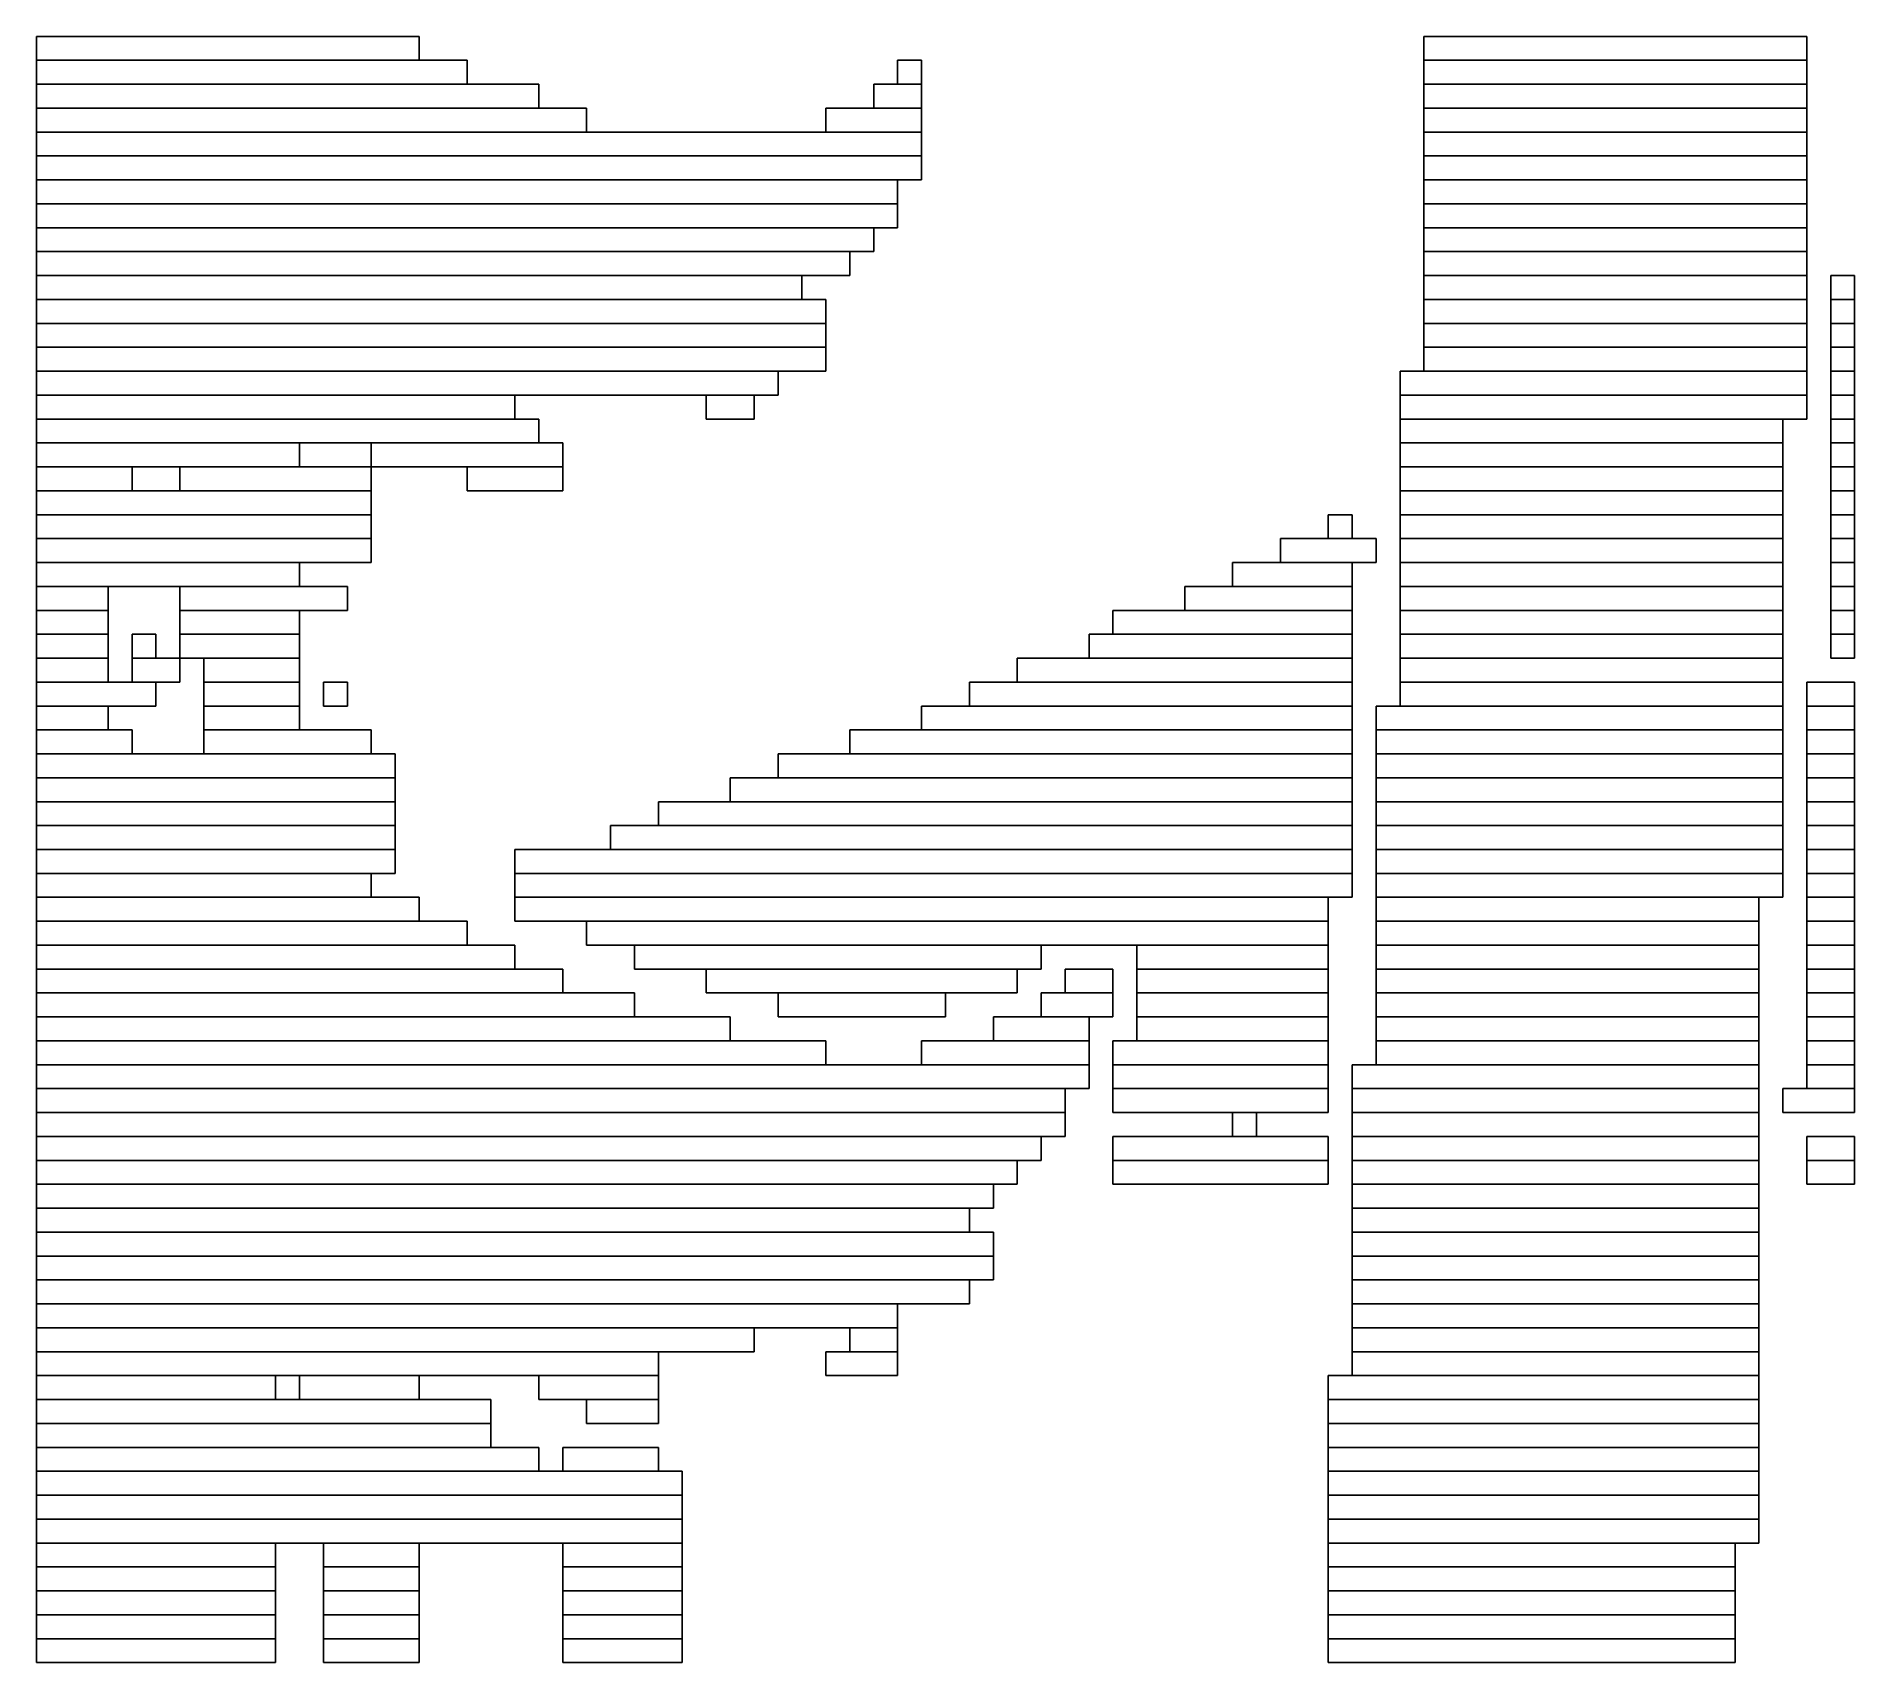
# Model space of a CAD drawing. Extents: x 474 to 550, y 478 to 546.
import ezdxf

# ---------------------------------------------------------------- set-up
doc = ezdxf.new("R2010")
doc.units = 0

msp = doc.modelspace()

# ---------------------------------------------------------------- linework, layer by layer
for p, q in [((474, 546), (490, 546)), ((474, 545), (474, 546)), ((490, 546), (490, 545)), ((532, 546), (548, 546)), ((532, 545), (532, 546)), ((548, 546), (548, 545)), ((490, 545), (474, 545)), ((474, 545), (492, 545)), ((474, 544), (474, 545)), ((492, 545), (492, 544)), ((510, 545), (511, 545)), ((510, 544), (510, 545)), ((511, 545), (511, 544)), ((548, 545), (532, 545)), ((532, 545), (548, 545)), ((532, 544), (532, 545)), ((548, 545), (548, 544)), ((492, 544), (474, 544)), ((474, 544), (495, 544)), ((474, 543), (474, 544)), ((495, 544), (495, 543)), ((509, 544), (511, 544)), ((509, 543), (509, 544)), ((511, 544), (510, 544)), ((511, 544), (511, 543)), ((548, 544), (532, 544)), ((532, 544), (548, 544)), ((532, 543), (532, 544)), ((548, 544), (548, 543)), ((495, 543), (474, 543)), ((474, 543), (497, 543)), ((474, 542), (474, 543)), ((497, 543), (497, 542)), ((507, 543), (511, 543)), ((507, 542), (507, 543)), ((511, 543), (509, 543)), ((511, 543), (511, 542)), ((548, 543), (532, 543)), ((532, 543), (548, 543)), ((532, 542), (532, 543)), ((548, 543), (548, 542)), ((497, 542), (474, 542)), ((474, 542), (511, 542)), ((474, 541), (474, 542)), ((511, 542), (507, 542)), ((511, 542), (511, 541)), ((548, 542), (532, 542)), ((532, 542), (548, 542)), ((532, 541), (532, 542)), ((548, 542), (548, 541)), ((511, 541), (474, 541)), ((474, 541), (511, 541)), ((474, 540), (474, 541)), ((511, 541), (511, 540)), ((548, 541), (532, 541)), ((532, 541), (548, 541)), ((532, 540), (532, 541)), ((548, 541), (548, 540)), ((511, 540), (474, 540)), ((474, 540), (510, 540)), ((474, 539), (474, 540)), ((510, 540), (510, 539)), ((548, 540), (532, 540)), ((532, 540), (548, 540)), ((532, 539), (532, 540)), ((548, 540), (548, 539)), ((510, 539), (474, 539)), ((474, 539), (510, 539)), ((474, 538), (474, 539)), ((510, 539), (510, 538)), ((548, 539), (532, 539)), ((532, 539), (548, 539)), ((532, 538), (532, 539)), ((548, 539), (548, 538)), ((510, 538), (474, 538)), ((474, 538), (509, 538)), ((474, 537), (474, 538)), ((509, 538), (509, 537)), ((548, 538), (532, 538)), ((532, 538), (548, 538)), ((532, 537), (532, 538)), ((548, 538), (548, 537)), ((509, 537), (474, 537)), ((474, 537), (508, 537)), ((474, 536), (474, 537)), ((508, 537), (508, 536)), ((548, 537), (532, 537)), ((532, 537), (548, 537)), ((532, 536), (532, 537)), ((548, 537), (548, 536)), ((508, 536), (474, 536)), ((474, 536), (506, 536)), ((474, 535), (474, 536)), ((506, 536), (506, 535)), ((548, 536), (532, 536)), ((532, 536), (548, 536)), ((532, 535), (532, 536)), ((548, 536), (548, 535)), ((549, 536), (550, 536)), ((549, 535), (549, 536)), ((550, 536), (550, 535)), ((506, 535), (474, 535)), ((474, 535), (507, 535)), ((474, 534), (474, 535)), ((507, 535), (507, 534)), ((548, 535), (532, 535)), ((532, 535), (548, 535)), ((532, 534), (532, 535)), ((548, 535), (548, 534)), ((550, 535), (549, 535)), ((549, 535), (550, 535)), ((549, 534), (549, 535)), ((550, 535), (550, 534)), ((507, 534), (474, 534)), ((474, 534), (507, 534)), ((474, 533), (474, 534)), ((507, 534), (507, 533)), ((548, 534), (532, 534)), ((532, 534), (548, 534)), ((532, 533), (532, 534)), ((548, 534), (548, 533)), ((550, 534), (549, 534)), ((549, 534), (550, 534)), ((549, 533), (549, 534)), ((550, 534), (550, 533)), ((507, 533), (474, 533)), ((474, 533), (507, 533)), ((474, 532), (474, 533)), ((507, 533), (507, 532)), ((548, 533), (532, 533)), ((532, 533), (548, 533)), ((532, 532), (532, 533)), ((548, 533), (548, 532)), ((550, 533), (549, 533)), ((549, 533), (550, 533)), ((549, 532), (549, 533)), ((550, 533), (550, 532)), ((507, 532), (474, 532)), ((474, 532), (505, 532)), ((474, 531), (474, 532)), ((505, 532), (505, 531)), ((531, 532), (548, 532)), ((531, 531), (531, 532)), ((548, 532), (532, 532)), ((548, 532), (548, 531)), ((550, 532), (549, 532)), ((549, 532), (550, 532)), ((549, 531), (549, 532)), ((550, 532), (550, 531)), ((505, 531), (474, 531)), ((474, 531), (494, 531)), ((474, 530), (474, 531)), ((494, 531), (494, 530)), ((502, 531), (504, 531)), ((502, 530), (502, 531)), ((504, 531), (504, 530)), ((548, 531), (531, 531)), ((531, 531), (548, 531)), ((531, 530), (531, 531)), ((548, 531), (548, 530)), ((550, 531), (549, 531)), ((549, 531), (550, 531)), ((549, 530), (549, 531)), ((550, 531), (550, 530)), ((494, 530), (474, 530)), ((474, 530), (495, 530)), ((474, 529), (474, 530)), ((495, 530), (495, 529)), ((504, 530), (502, 530)), ((548, 530), (531, 530)), ((531, 530), (547, 530)), ((531, 529), (531, 530)), ((547, 530), (547, 529)), ((550, 530), (549, 530)), ((549, 530), (550, 530)), ((549, 529), (549, 530)), ((550, 530), (550, 529)), ((495, 529), (474, 529)), ((474, 529), (485, 529)), ((474, 528), (474, 529)), ((485, 529), (485, 528)), ((488, 529), (496, 529)), ((488, 528), (488, 529)), ((496, 529), (496, 528)), ((547, 529), (531, 529)), ((531, 529), (547, 529)), ((531, 528), (531, 529)), ((547, 529), (547, 528)), ((550, 529), (549, 529)), ((549, 529), (550, 529)), ((549, 528), (549, 529)), ((550, 529), (550, 528)), ((485, 528), (474, 528)), ((474, 528), (478, 528)), ((474, 527), (474, 528)), ((478, 528), (478, 527)), ((480, 528), (488, 528)), ((480, 527), (480, 528)), ((496, 528), (488, 528)), ((488, 528), (488, 527)), ((492, 528), (496, 528)), ((492, 527), (492, 528)), ((496, 528), (496, 527)), ((547, 528), (531, 528)), ((531, 528), (547, 528)), ((531, 527), (531, 528)), ((547, 528), (547, 527)), ((550, 528), (549, 528)), ((549, 528), (550, 528)), ((549, 527), (549, 528)), ((550, 528), (550, 527)), ((478, 527), (474, 527)), ((474, 527), (488, 527)), ((474, 526), (474, 527)), ((488, 527), (480, 527)), ((488, 527), (488, 526)), ((496, 527), (492, 527)), ((547, 527), (531, 527)), ((531, 527), (547, 527)), ((531, 526), (531, 527)), ((547, 527), (547, 526)), ((550, 527), (549, 527)), ((549, 527), (550, 527)), ((549, 526), (549, 527)), ((550, 527), (550, 526)), ((488, 526), (474, 526)), ((474, 526), (488, 526)), ((474, 525), (474, 526)), ((488, 526), (488, 525)), ((528, 526), (529, 526)), ((528, 525), (528, 526)), ((529, 526), (529, 525)), ((547, 526), (531, 526)), ((531, 526), (547, 526)), ((531, 525), (531, 526)), ((547, 526), (547, 525)), ((550, 526), (549, 526)), ((549, 526), (550, 526)), ((549, 525), (549, 526)), ((550, 526), (550, 525)), ((488, 525), (474, 525)), ((474, 525), (488, 525)), ((474, 524), (474, 525)), ((488, 525), (488, 524)), ((526, 525), (530, 525)), ((526, 524), (526, 525)), ((529, 525), (528, 525)), ((530, 525), (530, 524)), ((547, 525), (531, 525)), ((531, 525), (547, 525)), ((531, 524), (531, 525)), ((547, 525), (547, 524)), ((550, 525), (549, 525)), ((549, 525), (550, 525)), ((549, 524), (549, 525)), ((550, 525), (550, 524)), ((488, 524), (474, 524)), ((474, 524), (485, 524)), ((474, 523), (474, 524)), ((485, 524), (485, 523)), ((524, 524), (529, 524)), ((524, 523), (524, 524)), ((530, 524), (526, 524)), ((529, 524), (529, 523)), ((547, 524), (531, 524)), ((531, 524), (547, 524)), ((531, 523), (531, 524)), ((547, 524), (547, 523)), ((550, 524), (549, 524)), ((549, 524), (550, 524)), ((549, 523), (549, 524)), ((550, 524), (550, 523)), ((485, 523), (474, 523)), ((474, 523), (477, 523)), ((474, 522), (474, 523)), ((477, 523), (477, 522)), ((480, 523), (487, 523)), ((480, 522), (480, 523)), ((487, 523), (487, 522)), ((522, 523), (529, 523)), ((522, 522), (522, 523)), ((529, 523), (524, 523)), ((529, 523), (529, 522)), ((547, 523), (531, 523)), ((531, 523), (547, 523)), ((531, 522), (531, 523)), ((547, 523), (547, 522)), ((550, 523), (549, 523)), ((549, 523), (550, 523)), ((549, 522), (549, 523)), ((550, 523), (550, 522)), ((477, 522), (474, 522)), ((474, 522), (477, 522)), ((474, 521), (474, 522)), ((477, 522), (477, 521)), ((487, 522), (480, 522)), ((480, 522), (485, 522)), ((480, 521), (480, 522)), ((485, 522), (485, 521)), ((519, 522), (529, 522)), ((519, 521), (519, 522)), ((529, 522), (522, 522)), ((529, 522), (529, 521)), ((547, 522), (531, 522)), ((531, 522), (547, 522)), ((531, 521), (531, 522)), ((547, 522), (547, 521)), ((550, 522), (549, 522)), ((549, 522), (550, 522)), ((549, 521), (549, 522)), ((550, 522), (550, 521)), ((477, 521), (474, 521)), ((474, 521), (477, 521)), ((474, 520), (474, 521)), ((477, 521), (477, 520)), ((478, 521), (479, 521)), ((478, 520), (478, 521)), ((479, 521), (479, 520)), ((485, 521), (480, 521)), ((480, 521), (485, 521)), ((480, 520), (480, 521)), ((485, 521), (485, 520)), ((518, 521), (529, 521)), ((518, 520), (518, 521)), ((529, 521), (519, 521)), ((529, 521), (529, 520)), ((547, 521), (531, 521)), ((531, 521), (547, 521)), ((531, 520), (531, 521)), ((547, 521), (547, 520)), ((550, 521), (549, 521)), ((549, 521), (550, 521)), ((549, 520), (549, 521)), ((550, 521), (550, 520)), ((477, 520), (474, 520)), ((474, 520), (477, 520)), ((474, 519), (474, 520)), ((477, 520), (477, 519)), ((479, 520), (478, 520)), ((478, 520), (480, 520)), ((478, 519), (478, 520)), ((485, 520), (480, 520)), ((480, 520), (480, 519)), ((481, 520), (485, 520)), ((481, 519), (481, 520)), ((485, 520), (485, 519)), ((515, 520), (529, 520)), ((515, 519), (515, 520)), ((529, 520), (518, 520)), ((529, 520), (529, 519)), ((547, 520), (531, 520)), ((531, 520), (547, 520)), ((531, 519), (531, 520)), ((547, 520), (547, 519)), ((550, 520), (549, 520)), ((477, 519), (474, 519)), ((474, 519), (479, 519)), ((474, 518), (474, 519)), ((480, 519), (478, 519)), ((479, 519), (479, 518)), ((485, 519), (481, 519)), ((481, 519), (485, 519)), ((481, 518), (481, 519)), ((485, 519), (485, 518)), ((486, 519), (487, 519)), ((486, 518), (486, 519)), ((487, 519), (487, 518)), ((513, 519), (529, 519)), ((513, 518), (513, 519)), ((529, 519), (515, 519)), ((529, 519), (529, 518)), ((547, 519), (531, 519)), ((531, 519), (547, 519)), ((531, 518), (531, 519)), ((547, 519), (547, 518)), ((548, 519), (550, 519)), ((548, 518), (548, 519)), ((550, 519), (550, 518)), ((479, 518), (474, 518)), ((474, 518), (477, 518)), ((474, 517), (474, 518)), ((477, 518), (477, 517)), ((485, 518), (481, 518)), ((481, 518), (485, 518)), ((481, 517), (481, 518)), ((485, 518), (485, 517)), ((487, 518), (486, 518)), ((511, 518), (529, 518)), ((511, 517), (511, 518)), ((529, 518), (513, 518)), ((529, 518), (529, 517)), ((530, 518), (547, 518)), ((530, 517), (530, 518)), ((547, 518), (531, 518)), ((547, 518), (547, 517)), ((550, 518), (548, 518)), ((548, 518), (550, 518)), ((548, 517), (548, 518)), ((550, 518), (550, 517)), ((477, 517), (474, 517)), ((474, 517), (478, 517)), ((474, 516), (474, 517)), ((478, 517), (478, 516)), ((485, 517), (481, 517)), ((481, 517), (488, 517)), ((481, 516), (481, 517)), ((488, 517), (488, 516)), ((508, 517), (529, 517)), ((508, 516), (508, 517)), ((529, 517), (511, 517)), ((529, 517), (529, 516)), ((547, 517), (530, 517)), ((530, 517), (547, 517)), ((530, 516), (530, 517)), ((547, 517), (547, 516)), ((550, 517), (548, 517)), ((548, 517), (550, 517)), ((548, 516), (548, 517)), ((550, 517), (550, 516)), ((478, 516), (474, 516)), ((474, 516), (489, 516)), ((474, 515), (474, 516)), ((488, 516), (481, 516)), ((489, 516), (489, 515)), ((505, 516), (529, 516)), ((505, 515), (505, 516)), ((529, 516), (508, 516)), ((529, 516), (529, 515)), ((547, 516), (530, 516)), ((530, 516), (547, 516)), ((530, 515), (530, 516)), ((547, 516), (547, 515)), ((550, 516), (548, 516)), ((548, 516), (550, 516)), ((548, 515), (548, 516)), ((550, 516), (550, 515)), ((489, 515), (474, 515)), ((474, 515), (489, 515)), ((474, 514), (474, 515)), ((489, 515), (489, 514)), ((503, 515), (529, 515)), ((503, 514), (503, 515)), ((529, 515), (505, 515)), ((529, 515), (529, 514)), ((547, 515), (530, 515)), ((530, 515), (547, 515)), ((530, 514), (530, 515)), ((547, 515), (547, 514)), ((550, 515), (548, 515)), ((548, 515), (550, 515)), ((548, 514), (548, 515)), ((550, 515), (550, 514)), ((489, 514), (474, 514)), ((474, 514), (489, 514)), ((474, 513), (474, 514)), ((489, 514), (489, 513)), ((500, 514), (529, 514)), ((500, 513), (500, 514)), ((529, 514), (503, 514)), ((529, 514), (529, 513)), ((547, 514), (530, 514)), ((530, 514), (547, 514)), ((530, 513), (530, 514)), ((547, 514), (547, 513)), ((550, 514), (548, 514)), ((548, 514), (550, 514)), ((548, 513), (548, 514)), ((550, 514), (550, 513)), ((489, 513), (474, 513)), ((474, 513), (489, 513)), ((474, 512), (474, 513)), ((489, 513), (489, 512)), ((498, 513), (529, 513)), ((498, 512), (498, 513)), ((529, 513), (500, 513)), ((529, 513), (529, 512)), ((547, 513), (530, 513)), ((530, 513), (547, 513)), ((530, 512), (530, 513)), ((547, 513), (547, 512)), ((550, 513), (548, 513)), ((548, 513), (550, 513)), ((548, 512), (548, 513)), ((550, 513), (550, 512)), ((489, 512), (474, 512)), ((474, 512), (489, 512)), ((474, 511), (474, 512)), ((489, 512), (489, 511)), ((494, 512), (529, 512)), ((494, 511), (494, 512)), ((529, 512), (498, 512)), ((529, 512), (529, 511)), ((547, 512), (530, 512)), ((530, 512), (547, 512)), ((530, 511), (530, 512)), ((547, 512), (547, 511)), ((550, 512), (548, 512)), ((548, 512), (550, 512)), ((548, 511), (548, 512)), ((550, 512), (550, 511)), ((489, 511), (474, 511)), ((474, 511), (488, 511)), ((474, 510), (474, 511)), ((488, 511), (488, 510)), ((529, 511), (494, 511)), ((494, 511), (529, 511)), ((494, 510), (494, 511)), ((529, 511), (529, 510)), ((547, 511), (530, 511)), ((530, 511), (547, 511)), ((530, 510), (530, 511)), ((547, 511), (547, 510)), ((550, 511), (548, 511)), ((548, 511), (550, 511)), ((548, 510), (548, 511)), ((550, 511), (550, 510)), ((488, 510), (474, 510)), ((474, 510), (490, 510)), ((474, 509), (474, 510)), ((490, 510), (490, 509)), ((529, 510), (494, 510)), ((494, 510), (528, 510)), ((494, 509), (494, 510)), ((528, 510), (528, 509)), ((547, 510), (530, 510)), ((530, 510), (546, 510)), ((530, 509), (530, 510)), ((546, 510), (546, 509)), ((550, 510), (548, 510)), ((548, 510), (550, 510)), ((548, 509), (548, 510)), ((550, 510), (550, 509)), ((490, 509), (474, 509)), ((474, 509), (492, 509)), ((474, 508), (474, 509)), ((492, 509), (492, 508)), ((528, 509), (494, 509)), ((497, 509), (528, 509)), ((497, 508), (497, 509)), ((528, 509), (528, 508)), ((546, 509), (530, 509)), ((530, 509), (546, 509)), ((530, 508), (530, 509)), ((546, 509), (546, 508)), ((550, 509), (548, 509)), ((548, 509), (550, 509)), ((548, 508), (548, 509)), ((550, 509), (550, 508)), ((492, 508), (474, 508)), ((474, 508), (494, 508)), ((474, 507), (474, 508)), ((494, 508), (494, 507)), ((528, 508), (497, 508)), ((499, 508), (516, 508)), ((499, 507), (499, 508)), ((516, 508), (516, 507)), ((520, 508), (528, 508)), ((520, 507), (520, 508)), ((528, 508), (528, 507)), ((546, 508), (530, 508)), ((530, 508), (546, 508)), ((530, 507), (530, 508)), ((546, 508), (546, 507)), ((550, 508), (548, 508)), ((548, 508), (550, 508)), ((548, 507), (548, 508)), ((550, 508), (550, 507)), ((494, 507), (474, 507)), ((474, 507), (496, 507)), ((474, 506), (474, 507)), ((496, 507), (496, 506)), ((516, 507), (499, 507)), ((502, 507), (515, 507)), ((502, 506), (502, 507)), ((515, 507), (515, 506)), ((517, 507), (519, 507)), ((517, 506), (517, 507)), ((519, 507), (519, 506)), ((528, 507), (520, 507)), ((520, 507), (528, 507)), ((520, 506), (520, 507)), ((528, 507), (528, 506)), ((546, 507), (530, 507)), ((530, 507), (546, 507)), ((530, 506), (530, 507)), ((546, 507), (546, 506)), ((550, 507), (548, 507)), ((548, 507), (550, 507)), ((548, 506), (548, 507)), ((550, 507), (550, 506)), ((496, 506), (474, 506)), ((474, 506), (499, 506)), ((474, 505), (474, 506)), ((499, 506), (499, 505)), ((515, 506), (502, 506)), ((505, 506), (512, 506)), ((505, 505), (505, 506)), ((512, 506), (512, 505)), ((516, 506), (519, 506)), ((516, 505), (516, 506)), ((519, 506), (517, 506)), ((519, 506), (519, 505)), ((528, 506), (520, 506)), ((520, 506), (528, 506)), ((520, 505), (520, 506)), ((528, 506), (528, 505)), ((546, 506), (530, 506)), ((530, 506), (546, 506)), ((530, 505), (530, 506)), ((546, 506), (546, 505)), ((550, 506), (548, 506)), ((548, 506), (550, 506)), ((548, 505), (548, 506)), ((550, 506), (550, 505)), ((499, 505), (474, 505)), ((474, 505), (503, 505)), ((474, 504), (474, 505)), ((503, 505), (503, 504)), ((512, 505), (505, 505)), ((514, 505), (518, 505)), ((514, 504), (514, 505)), ((519, 505), (516, 505)), ((518, 505), (518, 504)), ((528, 505), (520, 505)), ((520, 505), (528, 505)), ((520, 504), (520, 505)), ((528, 505), (528, 504)), ((546, 505), (530, 505)), ((530, 505), (546, 505)), ((530, 504), (530, 505)), ((546, 505), (546, 504)), ((550, 505), (548, 505)), ((548, 505), (550, 505)), ((548, 504), (548, 505)), ((550, 505), (550, 504)), ((503, 504), (474, 504)), ((474, 504), (507, 504)), ((474, 503), (474, 504)), ((507, 504), (507, 503)), ((511, 504), (518, 504)), ((511, 503), (511, 504)), ((518, 504), (514, 504)), ((518, 504), (518, 503)), ((519, 504), (528, 504)), ((519, 503), (519, 504)), ((528, 504), (520, 504)), ((528, 504), (528, 503)), ((546, 504), (530, 504)), ((530, 504), (546, 504)), ((530, 503), (530, 504)), ((546, 504), (546, 503)), ((550, 504), (548, 504)), ((548, 504), (550, 504)), ((548, 503), (548, 504)), ((550, 504), (550, 503)), ((507, 503), (474, 503)), ((474, 503), (518, 503)), ((474, 502), (474, 503)), ((518, 503), (511, 503)), ((518, 503), (518, 502)), ((528, 503), (519, 503)), ((519, 503), (528, 503)), ((519, 502), (519, 503)), ((528, 503), (528, 502)), ((529, 503), (546, 503)), ((529, 502), (529, 503)), ((546, 503), (530, 503)), ((546, 503), (546, 502)), ((550, 503), (548, 503)), ((548, 503), (550, 503)), ((548, 502), (548, 503)), ((550, 503), (550, 502)), ((518, 502), (474, 502)), ((474, 502), (517, 502)), ((474, 501), (474, 502)), ((517, 502), (517, 501)), ((528, 502), (519, 502)), ((519, 502), (528, 502)), ((519, 501), (519, 502)), ((528, 502), (528, 501)), ((546, 502), (529, 502)), ((529, 502), (546, 502)), ((529, 501), (529, 502)), ((546, 502), (546, 501)), ((547, 502), (550, 502)), ((547, 501), (547, 502)), ((550, 502), (548, 502)), ((550, 502), (550, 501)), ((517, 501), (474, 501)), ((474, 501), (517, 501)), ((474, 500), (474, 501)), ((517, 501), (517, 500)), ((528, 501), (519, 501)), ((524, 501), (525, 501)), ((524, 500), (524, 501)), ((525, 501), (525, 500)), ((546, 501), (529, 501)), ((529, 501), (546, 501)), ((529, 500), (529, 501)), ((546, 501), (546, 500)), ((550, 501), (547, 501)), ((517, 500), (474, 500)), ((474, 500), (516, 500)), ((474, 499), (474, 500)), ((516, 500), (516, 499)), ((519, 500), (528, 500)), ((519, 499), (519, 500)), ((525, 500), (524, 500)), ((528, 500), (528, 499)), ((546, 500), (529, 500)), ((529, 500), (546, 500)), ((529, 499), (529, 500)), ((546, 500), (546, 499)), ((548, 500), (550, 500)), ((548, 499), (548, 500)), ((550, 500), (550, 499)), ((516, 499), (474, 499)), ((474, 499), (515, 499)), ((474, 498), (474, 499)), ((515, 499), (515, 498)), ((528, 499), (519, 499)), ((519, 499), (528, 499)), ((519, 498), (519, 499)), ((528, 499), (528, 498)), ((546, 499), (529, 499)), ((529, 499), (546, 499)), ((529, 498), (529, 499)), ((546, 499), (546, 498)), ((550, 499), (548, 499)), ((548, 499), (550, 499)), ((548, 498), (548, 499)), ((550, 499), (550, 498)), ((515, 498), (474, 498)), ((474, 498), (514, 498)), ((474, 497), (474, 498)), ((514, 498), (514, 497)), ((528, 498), (519, 498)), ((546, 498), (529, 498)), ((529, 498), (546, 498)), ((529, 497), (529, 498)), ((546, 498), (546, 497)), ((550, 498), (548, 498)), ((514, 497), (474, 497)), ((474, 497), (513, 497)), ((474, 496), (474, 497)), ((513, 497), (513, 496)), ((546, 497), (529, 497)), ((529, 497), (546, 497)), ((529, 496), (529, 497)), ((546, 497), (546, 496)), ((513, 496), (474, 496)), ((474, 496), (514, 496)), ((474, 495), (474, 496)), ((514, 496), (514, 495)), ((546, 496), (529, 496)), ((529, 496), (546, 496)), ((529, 495), (529, 496)), ((546, 496), (546, 495)), ((514, 495), (474, 495)), ((474, 495), (514, 495)), ((474, 494), (474, 495)), ((514, 495), (514, 494)), ((546, 495), (529, 495)), ((529, 495), (546, 495)), ((529, 494), (529, 495)), ((546, 495), (546, 494)), ((514, 494), (474, 494)), ((474, 494), (513, 494)), ((474, 493), (474, 494)), ((513, 494), (513, 493)), ((546, 494), (529, 494)), ((529, 494), (546, 494)), ((529, 493), (529, 494)), ((546, 494), (546, 493)), ((513, 493), (474, 493)), ((474, 493), (510, 493)), ((474, 492), (474, 493)), ((510, 493), (510, 492)), ((546, 493), (529, 493)), ((529, 493), (546, 493)), ((529, 492), (529, 493)), ((546, 493), (546, 492)), ((510, 492), (474, 492)), ((474, 492), (504, 492)), ((474, 491), (474, 492)), ((504, 492), (504, 491)), ((508, 492), (510, 492)), ((508, 491), (508, 492)), ((510, 492), (510, 491)), ((546, 492), (529, 492)), ((529, 492), (546, 492)), ((529, 491), (529, 492)), ((546, 492), (546, 491)), ((504, 491), (474, 491)), ((474, 491), (500, 491)), ((474, 490), (474, 491)), ((500, 491), (500, 490)), ((507, 491), (510, 491)), ((507, 490), (507, 491)), ((510, 491), (508, 491)), ((510, 491), (510, 490)), ((546, 491), (529, 491)), ((529, 491), (546, 491)), ((529, 490), (529, 491)), ((546, 491), (546, 490)), ((500, 490), (474, 490)), ((474, 490), (484, 490)), ((474, 489), (474, 490)), ((484, 490), (484, 489)), ((485, 490), (490, 490)), ((485, 489), (485, 490)), ((490, 490), (490, 489)), ((495, 490), (500, 490)), ((495, 489), (495, 490)), ((500, 490), (500, 489)), ((510, 490), (507, 490)), ((528, 490), (546, 490)), ((528, 489), (528, 490)), ((546, 490), (529, 490)), ((546, 490), (546, 489)), ((484, 489), (474, 489)), ((474, 489), (493, 489)), ((474, 488), (474, 489)), ((490, 489), (485, 489)), ((493, 489), (493, 488)), ((500, 489), (495, 489)), ((497, 489), (500, 489)), ((497, 488), (497, 489)), ((500, 489), (500, 488)), ((546, 489), (528, 489)), ((528, 489), (546, 489)), ((528, 488), (528, 489)), ((546, 489), (546, 488)), ((493, 488), (474, 488)), ((474, 488), (493, 488)), ((474, 487), (474, 488)), ((493, 488), (493, 487)), ((500, 488), (497, 488)), ((546, 488), (528, 488)), ((528, 488), (546, 488)), ((528, 487), (528, 488)), ((546, 488), (546, 487)), ((493, 487), (474, 487)), ((474, 487), (495, 487)), ((474, 486), (474, 487)), ((495, 487), (495, 486)), ((496, 487), (500, 487)), ((496, 486), (496, 487)), ((500, 487), (500, 486)), ((546, 487), (528, 487)), ((528, 487), (546, 487)), ((528, 486), (528, 487)), ((546, 487), (546, 486)), ((495, 486), (474, 486)), ((474, 486), (501, 486)), ((474, 485), (474, 486)), ((500, 486), (496, 486)), ((501, 486), (501, 485)), ((546, 486), (528, 486)), ((528, 486), (546, 486)), ((528, 485), (528, 486)), ((546, 486), (546, 485)), ((501, 485), (474, 485)), ((474, 485), (501, 485)), ((474, 484), (474, 485)), ((501, 485), (501, 484)), ((546, 485), (528, 485)), ((528, 485), (546, 485)), ((528, 484), (528, 485)), ((546, 485), (546, 484)), ((501, 484), (474, 484)), ((474, 484), (501, 484)), ((474, 483), (474, 484)), ((501, 484), (501, 483)), ((546, 484), (528, 484)), ((528, 484), (546, 484)), ((528, 483), (528, 484)), ((546, 484), (546, 483)), ((501, 483), (474, 483)), ((474, 483), (484, 483)), ((474, 482), (474, 483)), ((484, 483), (484, 482)), ((486, 483), (490, 483)), ((486, 482), (486, 483)), ((490, 483), (490, 482)), ((496, 483), (501, 483)), ((496, 482), (496, 483)), ((501, 483), (501, 482)), ((546, 483), (528, 483)), ((528, 483), (545, 483)), ((528, 482), (528, 483)), ((545, 483), (545, 482)), ((484, 482), (474, 482)), ((474, 482), (484, 482)), ((474, 481), (474, 482)), ((484, 482), (484, 481)), ((490, 482), (486, 482)), ((486, 482), (490, 482)), ((486, 481), (486, 482)), ((490, 482), (490, 481)), ((501, 482), (496, 482)), ((496, 482), (501, 482)), ((496, 481), (496, 482)), ((501, 482), (501, 481)), ((545, 482), (528, 482)), ((528, 482), (545, 482)), ((528, 481), (528, 482)), ((545, 482), (545, 481)), ((484, 481), (474, 481)), ((474, 481), (484, 481)), ((474, 480), (474, 481)), ((484, 481), (484, 480)), ((490, 481), (486, 481)), ((486, 481), (490, 481)), ((486, 480), (486, 481)), ((490, 481), (490, 480)), ((501, 481), (496, 481)), ((496, 481), (501, 481)), ((496, 480), (496, 481)), ((501, 481), (501, 480)), ((545, 481), (528, 481)), ((528, 481), (545, 481)), ((528, 480), (528, 481)), ((545, 481), (545, 480)), ((484, 480), (474, 480)), ((474, 480), (484, 480)), ((474, 479), (474, 480)), ((484, 480), (484, 479)), ((490, 480), (486, 480)), ((486, 480), (490, 480)), ((486, 479), (486, 480)), ((490, 480), (490, 479)), ((501, 480), (496, 480)), ((496, 480), (501, 480)), ((496, 479), (496, 480)), ((501, 480), (501, 479)), ((545, 480), (528, 480)), ((528, 480), (545, 480)), ((528, 479), (528, 480)), ((545, 480), (545, 479)), ((484, 479), (474, 479)), ((474, 479), (484, 479)), ((474, 478), (474, 479)), ((484, 479), (484, 478)), ((490, 479), (486, 479)), ((486, 479), (490, 479)), ((486, 478), (486, 479)), ((490, 479), (490, 478)), ((501, 479), (496, 479)), ((496, 479), (501, 479)), ((496, 478), (496, 479)), ((501, 479), (501, 478)), ((545, 479), (528, 479)), ((528, 479), (545, 479)), ((528, 478), (528, 479)), ((545, 479), (545, 478)), ((484, 478), (474, 478)), ((490, 478), (486, 478)), ((501, 478), (496, 478)), ((545, 478), (528, 478))]:
    msp.add_line(p, q)

doc.saveas('drawing.dxf')
